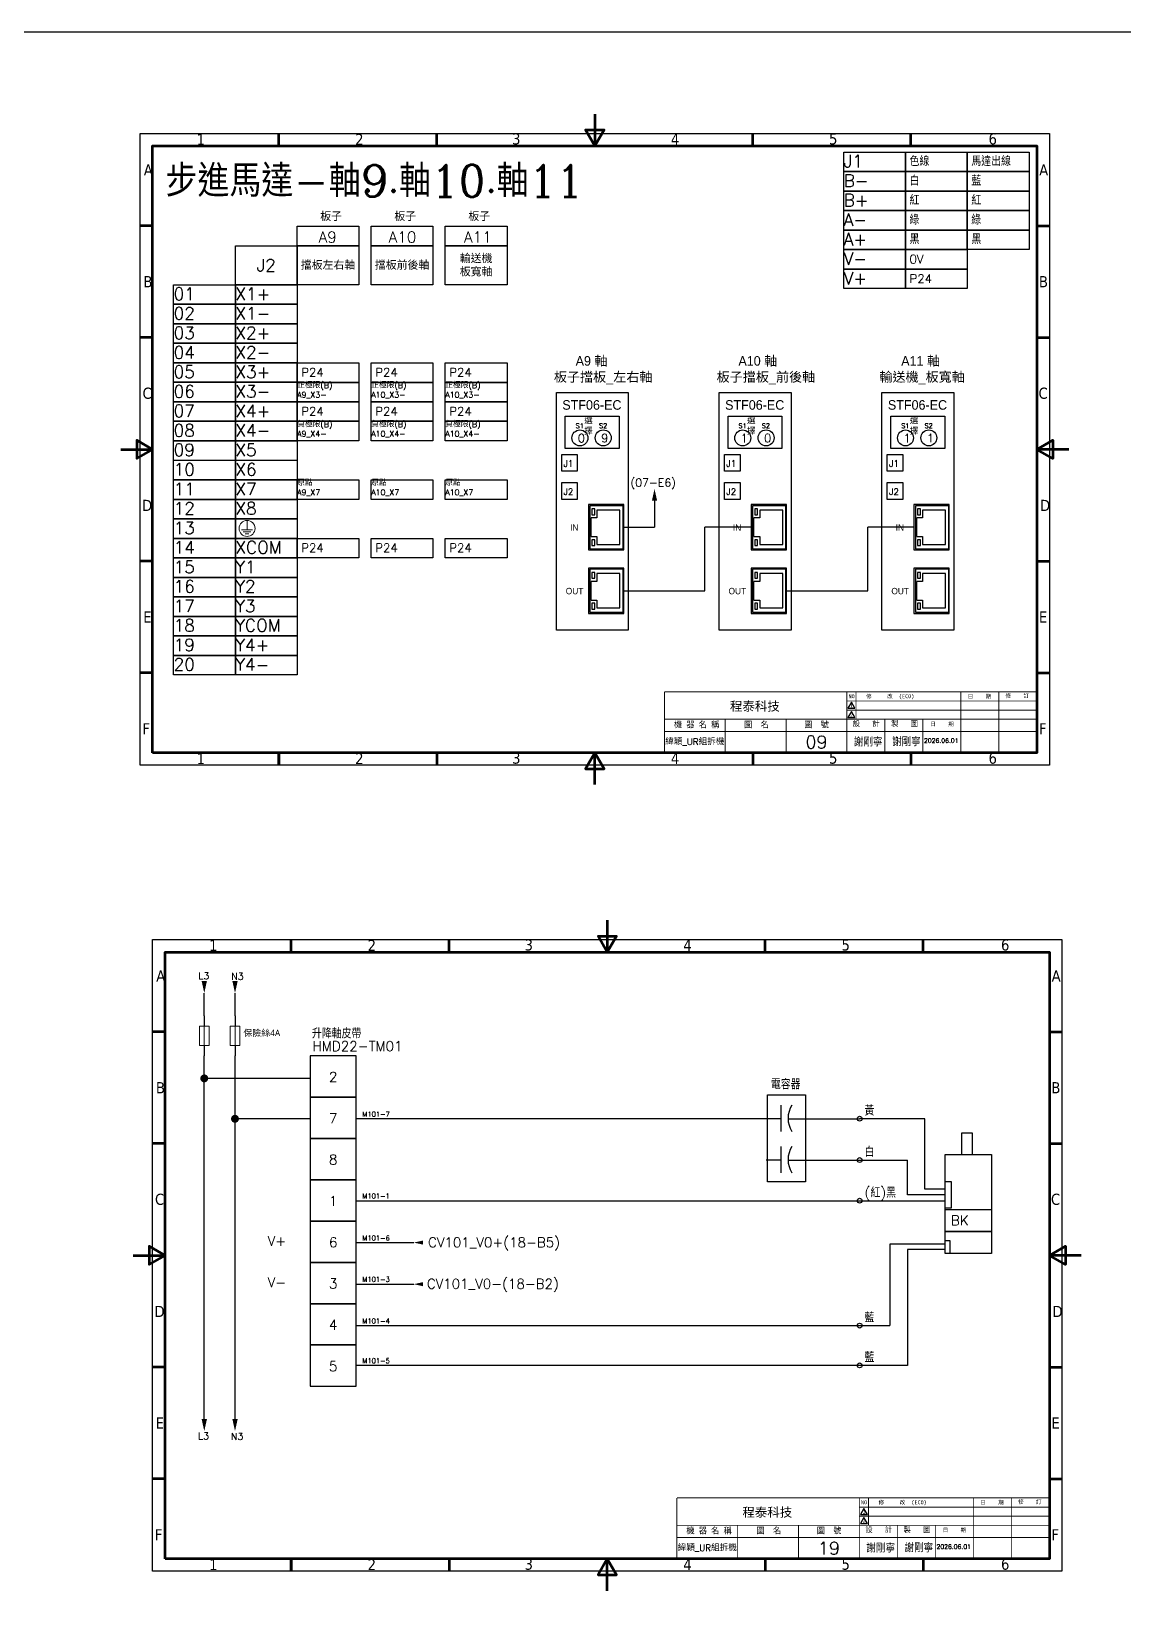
# Model space of a CAD drawing. Header units: millimetres. Extents: x -782 to 3702, y -797 to 1013.
# Drawn here: x 2726.9 to 3068.8, y 285.3 to 781.2 of the extents above; entities that cross this region are included whole.
import ezdxf

# ---------------------------------------------------------------- set-up
doc = ezdxf.new("R2010")
doc.units = ezdxf.units.MM
for name, color, linetype in [('5', 7, 'Continuous'), ('key_geometry', 2, 'Continuous'), ('MAIN', 7, 'Continuous'), ('TEXT', 7, 'Continuous')]:
    doc.layers.add(name, color=color, linetype=linetype)
doc.layers.add('圖框 (ISO)', color=7, linetype='Continuous', lineweight=70)
doc.styles.add('CHINESE', font='complex.shx', dxfattribs={"bigfont": 'chineset.shx'})
doc.styles.add('RUBONM', font='COMPLEX.shx', dxfattribs={"bigfont": 'chineset.shx'})
doc.styles.get("Standard").update_dxf_attribs({"font": 'txt.shx', "height": 2, "bigfont": 'chineset.shx'})
doc.styles.add('STYLE1', font='', dxfattribs={"height": 30})
doc.styles.add('註記文字 (ISO)', font='tahoma.ttf')
doc.styles.get('STYLE1').set_extended_font_data('MingLiU')

# ---------------------------------------------------------------- blocks, each defined once
blk = doc.blocks.new('A$C0CEA0B25')
for p, q in [((6.1, 203.9), (290.9, 203.9)), ((6.1, 6.1), (6.1, 203.9)), ((290.9, 203.9), (290.9, 6.1)), ((290.9, 6.1), (6.1, 6.1))]:
    blk.add_line(p, q)
at = {"const_width": 0.286}
for points in [[(170.31, 29.05), (287, 29.05)], [(170.31, 29.05), (170.31, 10)], [(227.47, 29.05), (227.47, 10)], [(227.47, 26.19), (287, 26.19)], [(230.32, 29.05), (230.32, 20.48)], [(263.19, 29.05), (263.19, 10)], [(275.09, 29.05), (275.09, 10)], [(170.31, 20.48), (287, 20.48)], [(189.36, 20.48), (189.36, 10)], [(208.41, 20.48), (208.41, 10)], [(227.47, 23.34), (287, 23.34)], [(239.37, 20.48), (239.37, 10)], [(251.28, 20.48), (251.28, 10)], [(170.31, 16.67), (287, 16.67)], [(170.31, 10), (287, 10)]]:
    blk.add_lwpolyline(points, dxfattribs=at)
at = {"layer": '5'}
for points in [[(229.98, 23.91), (228.9, 25.79), (227.81, 23.91)], [(229.98, 21.05), (228.9, 22.93), (227.81, 21.05)]]:
    blk.add_lwpolyline(points, close=True, dxfattribs=at)
at = {"layer": '圖框 (ISO)'}
for p, q in [((49.5, 200), (49.5, 203.9)), ((99, 200), (99, 203.9)), ((198, 200), (198, 203.9)), ((247.5, 200), (247.5, 203.9)), ((10, 175), (6.1, 175)), ((287, 175), (290.9, 175)), ((10, 140), (6.1, 140)), ((287, 140), (290.9, 140)), ((10, 70), (6.1, 70)), ((287, 70), (290.9, 70)), ((10, 35), (6.1, 35)), ((287, 35), (290.9, 35)), ((49.5, 10), (49.5, 6.1)), ((49.5, 6.1), (49.5, 10)), ((99, 10), (99, 6.1)), ((198, 10), (198, 6.1)), ((247.5, 10), (247.5, 6.1))]:
    blk.add_line(p, q, dxfattribs=at)
at = {"layer": '圖框 (ISO)', "flags": 128}
for points in [[(148.5, 210), (148.5, 200), (145.61, 205), (151.39, 205), (148.5, 200)], [(10, 10), (10, 200), (287, 200), (287, 10), (10, 10)], [(0, 105), (10, 105), (5, 107.89), (5, 102.11), (10, 105)], [(297, 105), (287, 105), (292, 107.89), (292, 102.11), (287, 105)], [(148.5, 0), (148.5, 10), (145.61, 5), (151.39, 5), (148.5, 10)]]:
    blk.add_lwpolyline(points, dxfattribs=at)
at = {"layer": '5'}
for s, height, style, p in [('NO', 1.238, 'STYLE1', (227.98, 27.05)), ('1', 1.14, 'STYLE1', (228.5, 24.17)), ('修     改  (ECO)', 1.2383, 'STYLE1', (233.51, 27.05)), ('日    期', 1.238, 'STYLE1', (265.33, 27.05)), ('修    訂', 1.238, 'STYLE1', (277.17, 27.21)), ('2', 1.14, 'STYLE1', (228.5, 21.31)), ('設   計', 1.705, 'RUBONM', (229.32, 18.12)), ('製   圖', 1.705, 'RUBONM', (241.32, 18.12)), ('機 器 名 稱', 1.905, 'RUBONM', (173.3, 17.71)), ('圖  名', 1.905, 'RUBONM', (195.24, 17.71)), ('圖  號', 1.905, 'RUBONM', (214.09, 17.71)), ('日    期', 1.238, 'STYLE1', (253.59, 18.36))]:
    blk.add_text(s, height=height, dxfattribs=dict(at, style=style)).set_placement(p)
at = {"layer": 'TEXT', "style": 'STYLE1'}
blk.add_text('程泰科技', height=2.858, dxfattribs=at).set_placement((190.84, 23.14))
at = {"layer": '圖框 (ISO)', "char_height": 3.5, "attachment_point": 7, "style": '註記文字 (ISO)'}
for s, insert in [('1', (23.78, 200.33)), ('2', (73.44, 200.33)), ('3', (122.6, 200.4)), ('4', (172.33, 200.33)), ('5', (221.88, 200.4)), ('6', (271.85, 200.4)), ('A', (7.21, 190.75)), ('A', (287.71, 190.75)), ('B', (7.11, 155.75)), ('B', (287.62, 155.75)), ('C', (6.83, 120.75)), ('C', (287.5, 120.75)), ('D', (6.67, 85.69)), ('D', (287.97, 85.69)), ('E', (7.04, 50.75)), ('E', (287.62, 50.75)), ('F', (6.77, 15.75)), ('F', (287.64, 15.75)), ('1', (23.78, 6.43)), ('2', (73.44, 6.43)), ('3', (122.6, 6.5)), ('4', (172.33, 6.43)), ('5', (221.88, 6.5)), ('6', (271.85, 6.5))]:
    blk.add_mtext(s, dxfattribs=dict(at, insert=insert))
blk = doc.blocks.new('圖框1')
blk.add_blockref('A$C0CEA0B25', (0, 0))
at = {"color": 7, "ltscale": 2, "insert": (179.84, 13.33), "char_height": 2, "attachment_point": 5}
blk.add_mtext_dynamic_manual_height_columns('緯穎_UR組拆機', width=19.0512, gutter_width=10, heights=[0], dxfattribs=at)
at = {"ltscale": 2, "attachment_point": 1}
for s, insert, char_height in [('謝剛寧', (229.64, 14.49), 2.5), ('謝剛寧', (241.61, 14.58), 2.5), ('2026.06.01', (251.63, 14.49), 1.4)]:
    blk.add_mtext(s, dxfattribs=dict(at, insert=insert, char_height=char_height))
blk = doc.blocks.new('A$C2AEF5928')
at = {"color": 0, "linetype": 'ByBlock', "lineweight": 13}
for points in [[(0, 5), (0, 2)], [(-1.75, 2), (1.75, 2)], [(-1.17, 1.42), (1.17, 1.42)], [(-0.58, 0.83), (0.58, 0.83)]]:
    blk.add_lwpolyline(points, dxfattribs=at)
blk.add_circle((0, 2.5), 2.5, dxfattribs=at)
blk = doc.blocks.new('箭號')
at = {"layer": 'MAIN'}
blk.add_lwpolyline([(0, 0, 2, 0, 0), (0, -4.55, 0, 0, 0)], format="xyseb", dxfattribs=at)
blk = doc.blocks.new('A$C52DF4044')
at = {"color": 0, "linetype": 'ByBlock'}
for p, q in [((0, 0), (3.25, 0)), ((9.25, 0), (12.5, 0))]:
    blk.add_line(p, q, dxfattribs=at)
at = {"color": 0, "linetype": 'ByBlock', "lineweight": 13}
for p, q in [((3.25, 1.5), (3.25, -1.5)), ((9.25, 1.5), (3.25, 1.5)), ((9.25, 0), (3.25, 0)), ((9.25, -1.5), (9.25, 1.5)), ((3.25, -1.5), (9.25, -1.5))]:
    blk.add_line(p, q, dxfattribs=at)

msp = doc.modelspace()

# ---------------------------------------------------------------- linework, layer by layer
at = {"color": 7, "ltscale": 2}
for p, q in [((2921.97, 634.41), (2921.97, 626.04)), ((2912.31, 626.04), (2921.97, 626.04)), ((2937.75, 606.16), (2937.75, 626.04)), ((2952.23, 626.04), (2937.75, 626.04)), ((2988.75, 606.16), (2988.75, 626.04)), ((3003.23, 626.04), (2988.75, 626.04)), ((2912.31, 606.16), (2937.75, 606.16)), ((2963.3, 606.16), (2988.75, 606.16)), ((2780.93, 473.04), (2780.93, 480.17)), ((2790.56, 473.04), (2790.56, 480.17)), ((2917.5, 440.82), (2828.49, 440.82)), ((2957.37, 440.82), (2917.5, 440.82)), ((2969.85, 440.82), (2983.26, 440.82)), ((2983.26, 440.82), (2986.23, 440.82)), ((3006.63, 440.82), (2986.23, 440.82)), ((2969.85, 427.88), (2983.26, 427.88)), ((2983.26, 427.88), (2986.23, 427.88)), ((2986.23, 427.88), (3001.17, 427.88)), ((3001.17, 363.58), (2828.49, 363.58))]:
    msp.add_line(p, q, dxfattribs=at)
for p, q in [((2780.93, 346.75), (2780.93, 460.54)), ((2790.56, 346.75), (2790.56, 460.54)), ((2814.13, 453.46), (2780.93, 453.46)), ((2961.62, 436.86), (2961.62, 445.06)), ((2814.13, 440.8), (2790.56, 440.8)), ((2961.62, 440.82), (2956.91, 440.82)), ((2963.8, 440.82), (2969.85, 440.82)), ((3006.63, 418.74), (3006.63, 440.82)), ((3006.63, 440.82), (3006.63, 440.82)), ((2961.62, 423.92), (2961.62, 432.12)), ((2961.62, 427.88), (2956.91, 427.88)), ((2963.8, 427.88), (2969.85, 427.88)), ((3001.17, 417.02), (3001.17, 427.88)), ((3013.01, 417.02), (3001.17, 417.02)), ((3013.01, 418.74), (3006.63, 418.74)), ((3013.01, 421.12), (3014.94, 421.12)), ((3014.94, 421.12), (3014.94, 412.83)), ((2828.49, 415.15), (3013.01, 415.15)), ((3014.94, 412.83), (3013.01, 412.83)), ((2828.49, 402.04), (2846.57, 402.04)), ((3013.01, 402.67), (3014.48, 402.67)), ((3014.48, 402.67), (3014.48, 398.66)), ((3006.63, 401.54), (2995.71, 401.54)), ((2995.71, 401.54), (2995.71, 376.04)), ((3013.01, 399.85), (3001.17, 399.85)), ((3001.17, 399.85), (3001.17, 363.58)), ((3013.01, 401.54), (3006.63, 401.54)), ((3014.48, 398.66), (3013.01, 398.66)), ((2828.49, 389.01), (2846.57, 389.01)), ((2828.49, 376.04), (2995.71, 376.04))]:
    msp.add_line(p, q)
at = {"ltscale": 2}
msp.add_lwpolyline([(32.39, 781.23), (3435.22, 781.23), (3435.22, 9.94), (32.39, 9.94)], close=True, dxfattribs=at)
for points in [[(2981.23, 743.51), (3000.58, 743.51), (3000.58, 737.41), (2981.23, 737.41)], [(3000.58, 743.51), (3019.94, 743.51), (3019.94, 737.41), (3000.58, 737.41)], [(3019.94, 743.51), (3039.29, 743.51), (3039.29, 737.41), (3019.94, 737.41)], [(2981.23, 737.41), (3000.58, 737.41), (3000.58, 731.3), (2981.23, 731.3)], [(3000.58, 737.41), (3019.94, 737.41), (3019.94, 731.3), (3000.58, 731.3)], [(3019.94, 737.41), (3039.29, 737.41), (3039.29, 731.3), (3019.94, 731.3)], [(2981.23, 731.3), (3000.58, 731.3), (3000.58, 725.19), (2981.23, 725.19)], [(3000.58, 731.3), (3019.94, 731.3), (3019.94, 725.19), (3000.58, 725.19)], [(3019.94, 731.3), (3039.29, 731.3), (3039.29, 725.19), (3019.94, 725.19)], [(2981.23, 725.19), (3000.58, 725.19), (3000.58, 719.08), (2981.23, 719.08)], [(3000.58, 725.19), (3019.94, 725.19), (3019.94, 719.08), (3000.58, 719.08)], [(3019.94, 725.19), (3039.29, 725.19), (3039.29, 719.08), (3019.94, 719.08)], [(2810.02, 720.29), (2829.37, 720.29), (2829.37, 714.18), (2810.02, 714.18)], [(2833.21, 720.29), (2852.57, 720.29), (2852.57, 714.18), (2833.21, 714.18)], [(2856.41, 720.29), (2875.76, 720.29), (2875.76, 714.18), (2856.41, 714.18)], [(2981.23, 719.08), (3000.58, 719.08), (3000.58, 712.98), (2981.23, 712.98)], [(3000.58, 719.09), (3019.94, 719.09), (3019.94, 712.98), (3000.58, 712.98)], [(3019.94, 719.09), (3039.29, 719.09), (3039.29, 712.98), (3019.94, 712.98)], [(2790.66, 714.18), (2810.02, 714.18), (2810.02, 701.96), (2790.66, 701.96)], [(2810.02, 714.18), (2829.37, 714.18), (2829.37, 701.96), (2810.02, 701.96)], [(2833.21, 714.18), (2852.57, 714.18), (2852.57, 701.96), (2833.21, 701.96)], [(2856.41, 714.18), (2875.76, 714.18), (2875.76, 701.96), (2856.41, 701.96)], [(2981.23, 712.98), (3000.58, 712.98), (3000.58, 706.87), (2981.23, 706.87)], [(3000.58, 712.98), (3019.94, 712.98), (3019.94, 706.87), (3000.58, 706.87)], [(2981.23, 706.87), (3000.58, 706.87), (3000.58, 700.76), (2981.23, 700.76)], [(3000.58, 706.87), (3019.94, 706.87), (3019.94, 700.76), (3000.58, 700.76)], [(2771.31, 701.96), (2790.66, 701.96), (2790.66, 695.85), (2771.31, 695.85)], [(2790.66, 701.96), (2810.02, 701.96), (2810.02, 695.85), (2790.66, 695.85)], [(2771.31, 695.86), (2790.66, 695.86), (2790.66, 689.75), (2771.31, 689.75)], [(2790.66, 695.86), (2810.02, 695.86), (2810.02, 689.75), (2790.66, 689.75)], [(2771.31, 689.75), (2790.66, 689.75), (2790.66, 683.64), (2771.31, 683.64)], [(2790.66, 689.75), (2810.02, 689.75), (2810.02, 683.64), (2790.66, 683.64)], [(2771.31, 683.64), (2790.66, 683.64), (2790.66, 677.53), (2771.31, 677.53)], [(2790.66, 683.64), (2810.02, 683.64), (2810.02, 677.53), (2790.66, 677.53)], [(2771.31, 677.53), (2790.66, 677.53), (2790.66, 671.43), (2771.31, 671.43)], [(2790.66, 677.53), (2810.02, 677.53), (2810.02, 671.43), (2790.66, 671.43)], [(2810.02, 677.53), (2829.37, 677.53), (2829.37, 671.42), (2810.02, 671.42)], [(2833.21, 677.53), (2852.57, 677.53), (2852.57, 671.42), (2833.21, 671.42)], [(2856.41, 677.53), (2875.76, 677.53), (2875.76, 671.42), (2856.41, 671.42)], [(2771.31, 671.43), (2790.66, 671.43), (2790.66, 665.32), (2771.31, 665.32)], [(2790.66, 671.43), (2810.02, 671.43), (2810.02, 665.32), (2790.66, 665.32)], [(2810.02, 671.42), (2829.37, 671.42), (2829.37, 665.32), (2810.02, 665.32)], [(2833.21, 671.42), (2852.57, 671.42), (2852.57, 665.32), (2833.21, 665.32)], [(2856.41, 671.42), (2875.76, 671.42), (2875.76, 665.32), (2856.41, 665.32)], [(2771.31, 665.32), (2790.66, 665.32), (2790.66, 659.21), (2771.31, 659.21)], [(2790.66, 665.32), (2810.02, 665.32), (2810.02, 659.21), (2790.66, 659.21)], [(2810.02, 665.32), (2829.37, 665.32), (2829.37, 659.21), (2810.02, 659.21)], [(2833.21, 665.32), (2852.57, 665.32), (2852.57, 659.21), (2833.21, 659.21)], [(2856.41, 665.32), (2875.76, 665.32), (2875.76, 659.21), (2856.41, 659.21)], [(2894.03, 660.81), (2910.91, 660.81), (2910.91, 650.75), (2894.03, 650.75)], [(2945.03, 660.81), (2961.9, 660.81), (2961.9, 650.75), (2945.03, 650.75)], [(2996.02, 660.81), (3012.9, 660.81), (3012.9, 650.75), (2996.02, 650.75)], [(2771.31, 659.21), (2790.66, 659.21), (2790.66, 653.1), (2771.31, 653.1)], [(2790.66, 659.21), (2810.02, 659.21), (2810.02, 653.1), (2790.66, 653.1)], [(2810.02, 659.21), (2829.37, 659.21), (2829.37, 653.1), (2810.02, 653.1)], [(2833.21, 659.21), (2852.57, 659.21), (2852.57, 653.1), (2833.21, 653.1)], [(2856.41, 659.21), (2875.76, 659.21), (2875.76, 653.1), (2856.41, 653.1)], [(2771.31, 653.1), (2790.66, 653.1), (2790.66, 646.99), (2771.31, 646.99)], [(2790.66, 653.1), (2810.02, 653.1), (2810.02, 646.99), (2790.66, 646.99)], [(2771.31, 647), (2790.66, 647), (2790.66, 640.89), (2771.31, 640.89)], [(2790.66, 647), (2810.02, 647), (2810.02, 640.89), (2790.66, 640.89)], [(2771.31, 640.89), (2790.66, 640.89), (2790.66, 634.78), (2771.31, 634.78)], [(2790.66, 640.89), (2810.02, 640.89), (2810.02, 634.78), (2790.66, 634.78)], [(2810.02, 640.89), (2829.37, 640.89), (2829.37, 634.78), (2810.02, 634.78)], [(2833.21, 640.89), (2852.57, 640.89), (2852.57, 634.78), (2833.21, 634.78)], [(2856.41, 640.89), (2875.76, 640.89), (2875.76, 634.78), (2856.41, 634.78)], [(2771.31, 634.78), (2790.66, 634.78), (2790.66, 628.67), (2771.31, 628.67)], [(2790.66, 634.78), (2810.02, 634.78), (2810.02, 628.67), (2790.66, 628.67)], [(2771.31, 628.67), (2790.66, 628.67), (2790.66, 622.56), (2771.31, 622.56)], [(2790.66, 628.67), (2810.02, 628.67), (2810.02, 622.56), (2790.66, 622.56)], [(2771.31, 622.57), (2790.66, 622.57), (2790.66, 616.46), (2771.31, 616.46)], [(2790.66, 622.57), (2810.02, 622.57), (2810.02, 616.46), (2790.66, 616.46)], [(2810.02, 622.56), (2829.37, 622.56), (2829.37, 616.45), (2810.02, 616.45)], [(2833.21, 622.56), (2852.57, 622.56), (2852.57, 616.45), (2833.21, 616.45)], [(2856.41, 622.56), (2875.76, 622.56), (2875.76, 616.45), (2856.41, 616.45)], [(2771.31, 616.46), (2790.66, 616.46), (2790.66, 610.35), (2771.31, 610.35)], [(2790.66, 616.46), (2810.02, 616.46), (2810.02, 610.35), (2790.66, 610.35)], [(2771.31, 610.35), (2790.66, 610.35), (2790.66, 604.24), (2771.31, 604.24)], [(2790.66, 610.35), (2810.02, 610.35), (2810.02, 604.24), (2790.66, 604.24)], [(2771.31, 604.24), (2790.66, 604.24), (2790.66, 598.13), (2771.31, 598.13)], [(2790.66, 604.24), (2810.02, 604.24), (2810.02, 598.13), (2790.66, 598.13)], [(2771.31, 598.14), (2790.66, 598.14), (2790.66, 592.03), (2771.31, 592.03)], [(2790.66, 598.14), (2810.02, 598.14), (2810.02, 592.03), (2790.66, 592.03)], [(2771.31, 592.03), (2790.66, 592.03), (2790.66, 585.92), (2771.31, 585.92)], [(2790.66, 592.03), (2810.02, 592.03), (2810.02, 585.92), (2790.66, 585.92)], [(2771.31, 585.92), (2790.66, 585.92), (2790.66, 579.81), (2771.31, 579.81)], [(2790.66, 585.92), (2810.02, 585.92), (2810.02, 579.81), (2790.66, 579.81)], [(2814.13, 447.6), (2828.49, 447.6), (2828.49, 460.54), (2814.13, 460.54)], [(2814.13, 434.66), (2828.49, 434.66), (2828.49, 447.6), (2814.13, 447.6)], [(2814.13, 421.73), (2828.49, 421.73), (2828.49, 434.66), (2814.13, 434.66)], [(3018.1, 429.59), (3021.6, 429.59), (3021.6, 436.3), (3018.1, 436.3)], [(3013.01, 429.59), (3027.53, 429.59), (3027.53, 405.54), (3013.01, 405.54)], [(2814.13, 408.79), (2828.49, 408.79), (2828.49, 421.73), (2814.13, 421.73)], [(3013.01, 412.41), (3027.53, 412.41), (3027.53, 405.54), (3013.01, 405.54)], [(2814.13, 395.85), (2828.49, 395.85), (2828.49, 408.79), (2814.13, 408.79)], [(3013.01, 405.54), (3027.53, 405.54), (3027.53, 398.66), (3013.01, 398.66)], [(2814.13, 382.91), (2828.49, 382.91), (2828.49, 395.85), (2814.13, 395.85)], [(2814.13, 369.97), (2828.49, 369.97), (2828.49, 382.91), (2814.13, 382.91)], [(2814.13, 357.03), (2828.49, 357.03), (2828.49, 369.97), (2814.13, 369.97)]]:
    msp.add_lwpolyline(points, close=True)
at = {"color": 7, "ltscale": 2}
for points in [[(2891.23, 668.28), (2913.75, 668.28), (2913.75, 593.81), (2891.23, 593.81)], [(2942.23, 668.28), (2964.75, 668.28), (2964.75, 593.81), (2942.23, 593.81)], [(2993.22, 668.28), (3015.74, 668.28), (3015.74, 593.81), (2993.22, 593.81)], [(2892.89, 648.86), (2897.77, 648.86), (2897.77, 643.57), (2892.89, 643.57)], [(2943.89, 648.86), (2948.76, 648.86), (2948.76, 643.57), (2943.89, 643.57)], [(2994.88, 648.86), (2999.76, 648.86), (2999.76, 643.57), (2994.88, 643.57)], [(2892.89, 640.03), (2897.77, 640.03), (2897.77, 634.74), (2892.89, 634.74)], [(2943.89, 640.03), (2948.76, 640.03), (2948.76, 634.74), (2943.89, 634.74)], [(2994.88, 640.03), (2999.76, 640.03), (2999.76, 634.74), (2994.88, 634.74)], [(2957.37, 448.28), (2969.22, 448.28), (2969.22, 421.01), (2957.37, 421.01)]]:
    msp.add_lwpolyline(points, close=True, dxfattribs=at)
at = {"const_width": 1.24}
for points in [[(2781.55, 453.46, 1), (2780.31, 453.46, 1)], [(2791.17, 440.8, 1), (2789.94, 440.8, 1)]]:
    msp.add_lwpolyline(points, format="xyb", close=True, dxfattribs=at)
for centre, radius in [((2898.6, 654), 2.5), ((2905.91, 654.03), 2.5), ((2949.6, 654), 2.5), ((2956.91, 654.03), 2.5), ((3000.59, 654), 2.5), ((3007.9, 654.03), 2.5), ((2986.23, 440.82), 0.758), ((2986.23, 427.88), 0.758), ((2986.23, 415.15), 0.758), ((2986.23, 376.04), 0.758), ((2986.23, 363.58), 0.758)]:
    msp.add_circle(centre, radius)
for centre in [(2971.4, 440.96), (2971.4, 428.02)]:
    msp.add_arc(centre, 7.6, 147.3564, 212.6436)
at = {"layer": 'key_geometry', "color": 0, "linetype": 'Continuous'}
for p, q in [((2912.31, 633.15), (2901.24, 633.15)), ((2901.24, 633.15), (2901.24, 618.93)), ((2912.04, 632.79), (2901.69, 632.79)), ((2901.69, 632.79), (2901.69, 619.29)), ((2903.26, 631.78), (2902.36, 631.78)), ((2902.36, 631.78), (2902.36, 629.98)), ((2902.36, 629.98), (2903.26, 629.98)), ((2903.26, 629.98), (2903.26, 631.78)), ((2911.14, 631.44), (2903.94, 631.44)), ((2903.94, 631.44), (2903.94, 628.96)), ((2911.14, 620.64), (2911.14, 631.44)), ((2912.04, 632.79), (2912.04, 619.29)), ((2912.31, 618.93), (2912.31, 633.15)), ((2963.3, 633.15), (2952.23, 633.15)), ((2952.23, 633.15), (2952.23, 618.93)), ((2963.03, 632.79), (2952.68, 632.79)), ((2952.68, 632.79), (2952.68, 619.29)), ((2954.26, 631.78), (2953.36, 631.78)), ((2953.36, 631.78), (2953.36, 629.98)), ((2953.36, 629.98), (2954.26, 629.98)), ((2954.26, 629.98), (2954.26, 631.78)), ((2962.13, 631.44), (2954.93, 631.44)), ((2954.93, 631.44), (2954.93, 628.96)), ((2962.13, 620.64), (2962.13, 631.44)), ((2963.03, 632.79), (2963.03, 619.29)), ((2963.3, 618.93), (2963.3, 633.15)), ((3014.3, 633.15), (3003.23, 633.15)), ((3003.23, 633.15), (3003.23, 618.93)), ((3014.03, 632.79), (3003.68, 632.79)), ((3003.68, 632.79), (3003.68, 619.29)), ((3005.25, 631.78), (3004.35, 631.78)), ((3004.35, 631.78), (3004.35, 629.98)), ((3004.35, 629.98), (3005.25, 629.98)), ((3005.25, 629.98), (3005.25, 631.78)), ((3013.13, 631.44), (3005.93, 631.44)), ((3005.93, 631.44), (3005.93, 628.96)), ((3013.13, 620.64), (3013.13, 631.44)), ((3014.03, 632.79), (3014.03, 619.29)), ((3014.3, 618.93), (3014.3, 633.15)), ((2903.94, 628.96), (2902.14, 628.96)), ((2902.14, 623.11), (2902.14, 628.96)), ((2954.93, 628.96), (2953.13, 628.96)), ((2953.13, 623.11), (2953.13, 628.96)), ((3005.93, 628.96), (3004.13, 628.96)), ((3004.13, 623.11), (3004.13, 628.96)), ((2902.14, 623.11), (2903.94, 623.11)), ((2903.26, 622.1), (2902.36, 622.1)), ((2902.36, 622.1), (2902.36, 620.3)), ((2902.36, 620.3), (2903.26, 620.3)), ((2903.26, 620.3), (2903.26, 622.1)), ((2903.94, 623.11), (2903.94, 620.64)), ((2903.94, 620.64), (2911.14, 620.64)), ((2953.13, 623.11), (2954.93, 623.11)), ((2954.26, 622.1), (2953.36, 622.1)), ((2953.36, 622.1), (2953.36, 620.3)), ((2953.36, 620.3), (2954.26, 620.3)), ((2954.26, 620.3), (2954.26, 622.1)), ((2954.93, 623.11), (2954.93, 620.64)), ((2954.93, 620.64), (2962.13, 620.64)), ((3004.13, 623.11), (3005.93, 623.11)), ((3005.25, 622.1), (3004.35, 622.1)), ((3004.35, 622.1), (3004.35, 620.3)), ((3004.35, 620.3), (3005.25, 620.3)), ((3005.25, 620.3), (3005.25, 622.1)), ((3005.93, 623.11), (3005.93, 620.64)), ((3005.93, 620.64), (3013.13, 620.64)), ((2901.24, 618.93), (2912.31, 618.93)), ((2901.69, 619.29), (2912.04, 619.29)), ((2952.23, 618.93), (2963.3, 618.93)), ((2952.68, 619.29), (2963.03, 619.29)), ((3003.23, 618.93), (3014.3, 618.93)), ((3003.68, 619.29), (3014.03, 619.29)), ((2912.31, 613.27), (2901.24, 613.27)), ((2901.24, 613.27), (2901.24, 599.05)), ((2912.04, 612.91), (2901.69, 612.91)), ((2901.69, 612.91), (2901.69, 599.41)), ((2903.26, 611.9), (2902.36, 611.9)), ((2902.36, 611.9), (2902.36, 610.1)), ((2902.36, 610.1), (2903.26, 610.1)), ((2903.26, 610.1), (2903.26, 611.9)), ((2911.14, 611.56), (2903.94, 611.56)), ((2903.94, 611.56), (2903.94, 609.09)), ((2911.14, 600.76), (2911.14, 611.56)), ((2912.04, 612.91), (2912.04, 599.41)), ((2912.31, 599.05), (2912.31, 613.27)), ((2963.3, 613.27), (2952.23, 613.27)), ((2952.23, 613.27), (2952.23, 599.05)), ((2963.03, 612.91), (2952.68, 612.91)), ((2952.68, 612.91), (2952.68, 599.41)), ((2954.26, 611.9), (2953.36, 611.9)), ((2953.36, 611.9), (2953.36, 610.1)), ((2953.36, 610.1), (2954.26, 610.1)), ((2954.26, 610.1), (2954.26, 611.9)), ((2962.13, 611.56), (2954.93, 611.56)), ((2954.93, 611.56), (2954.93, 609.09)), ((2962.13, 600.76), (2962.13, 611.56)), ((2963.03, 612.91), (2963.03, 599.41)), ((2963.3, 599.05), (2963.3, 613.27)), ((3014.3, 613.27), (3003.23, 613.27)), ((3003.23, 613.27), (3003.23, 599.05)), ((3014.03, 612.91), (3003.68, 612.91)), ((3003.68, 612.91), (3003.68, 599.41)), ((3005.25, 611.9), (3004.35, 611.9)), ((3004.35, 611.9), (3004.35, 610.1)), ((3004.35, 610.1), (3005.25, 610.1)), ((3005.25, 610.1), (3005.25, 611.9)), ((3013.13, 611.56), (3005.93, 611.56)), ((3005.93, 611.56), (3005.93, 609.09)), ((3013.13, 600.76), (3013.13, 611.56)), ((3014.03, 612.91), (3014.03, 599.41)), ((3014.3, 599.05), (3014.3, 613.27)), ((2903.94, 609.09), (2902.14, 609.09)), ((2902.14, 603.24), (2902.14, 609.09)), ((2954.93, 609.09), (2953.13, 609.09)), ((2953.13, 603.24), (2953.13, 609.09)), ((3005.93, 609.09), (3004.13, 609.09)), ((3004.13, 603.24), (3004.13, 609.09)), ((2902.14, 603.24), (2903.94, 603.24)), ((2903.26, 602.23), (2902.36, 602.23)), ((2902.36, 602.23), (2902.36, 600.43)), ((2902.36, 600.43), (2903.26, 600.43)), ((2903.26, 600.43), (2903.26, 602.23)), ((2903.94, 603.24), (2903.94, 600.76)), ((2903.94, 600.76), (2911.14, 600.76)), ((2953.13, 603.24), (2954.93, 603.24)), ((2954.26, 602.23), (2953.36, 602.23)), ((2953.36, 602.23), (2953.36, 600.43)), ((2953.36, 600.43), (2954.26, 600.43)), ((2954.26, 600.43), (2954.26, 602.23)), ((2954.93, 603.24), (2954.93, 600.76)), ((2954.93, 600.76), (2962.13, 600.76)), ((3004.13, 603.24), (3005.93, 603.24)), ((3005.25, 602.23), (3004.35, 602.23)), ((3004.35, 602.23), (3004.35, 600.43)), ((3004.35, 600.43), (3005.25, 600.43)), ((3005.25, 600.43), (3005.25, 602.23)), ((3005.93, 603.24), (3005.93, 600.76)), ((3005.93, 600.76), (3013.13, 600.76)), ((2901.24, 599.05), (2912.31, 599.05)), ((2901.69, 599.41), (2912.04, 599.41)), ((2952.23, 599.05), (2963.3, 599.05)), ((2952.68, 599.41), (2963.03, 599.41)), ((3003.23, 599.05), (3014.3, 599.05)), ((3003.68, 599.41), (3014.03, 599.41))]:
    msp.add_line(p, q, dxfattribs=at)

# ---------------------------------------------------------------- block references
at = {"color": 7, "ltscale": 2}
for p in [(2754.76, 545.44), (2758.66, 293.03)]:
    msp.add_blockref('圖框1', p, dxfattribs=at)
msp.add_blockref('A$C2AEF5928', (2794.32, 623.18))
at = {"xscale": 0.6143999999999323, "yscale": 0.6143999999999323, "zscale": 0.6143999999999323}
for p in [(2780.93, 483.33), (2780.93, 346.16)]:
    msp.add_blockref('箭號', p, dxfattribs=at)
at = {"rotation": 270}
for p in [(2780.93, 473.04), (2790.56, 473.04)]:
    msp.add_blockref('A$C52DF4044', p, dxfattribs=at)
at = {"layer": 'MAIN'}
for p, xscale, yscale, zscale, rotation in [((2921.97, 634.41), -0.7999999999997272, 0.7999999999999545, 0.8, 180), ((2849.48, 402.04), 0.6399999999998727, 0.6399999999998727, 0.6399999999998727, 270), ((2849.48, 389.01), 0.6399999999998727, 0.6399999999998727, 0.6399999999998727, 270)]:
    msp.add_blockref('箭號', p, dxfattribs=dict(at, xscale=xscale, yscale=yscale, zscale=zscale, rotation=rotation))
at = {"layer": 'MAIN', "xscale": 0.8241600000001199, "yscale": 0.8241599999964819, "zscale": 0.8241600000001199}
for p in [(2780.93, 483.92), (2790.56, 483.92), (2780.93, 346.75), (2790.56, 346.75)]:
    msp.add_blockref('箭號', p, dxfattribs=at)

# ---------------------------------------------------------------- texts
at = {"style": 'CHINESE'}
for s, p in [('L3', (2779.11, 484.48)), ('N3', (2789.37, 484.36)), ('L3', (2779, 340.38)), ('N3', (2789.26, 340.26))]:
    msp.add_text(s, height=2.15, dxfattribs=at).set_placement(p)
for s, height, p in [('升降軸皮帶', 3.091, (2814.66, 465.97)), ('HMD22-TM01', 3.091, (2814.81, 462)), ('2', 3.09, (2819.99, 452.35)), ('電容器', 3.091, (2958.42, 450.06)), ('7', 3.09, (2819.99, 439.41)), ('M101-7', 1.545, (2830.45, 441.48)), ('黃', 3.09, (2987.74, 441.81)), ('白', 3.09, (2987.74, 428.87)), ('8', 3.09, (2819.99, 426.47)), ('1', 3.09, (2819.99, 413.53)), ('M101-1', 1.545, (2830.45, 415.83)), ('(紅)黑', 3.091, (2987.74, 416.13)), ('BK', 3.091, (3014.8, 407.45)), ('V+', 3.091, (2800.79, 400.97)), ('6', 3.09, (2819.99, 400.59)), ('M101-6', 1.545, (2830.45, 402.68)), ('CV101_V0+(18-B5)', 3.072, (2851.03, 400.56)), ('V-', 3.091, (2800.79, 388.03)), ('3', 3.09, (2819.99, 387.65)), ('M101-3', 1.545, (2830.45, 389.74)), ('CV101_V0-(18-B2)', 3.072, (2850.67, 387.6)), ('4', 3.09, (2819.99, 374.71)), ('M101-4', 1.545, (2830.45, 376.71)), ('藍', 3.09, (2987.74, 377.02)), ('藍', 3.09, (2987.74, 364.56)), ('5', 3.09, (2819.99, 361.77)), ('M101-5', 1.545, (2830.45, 364.25))]:
    msp.add_text(s, height=height).set_placement(p)
for s, insert, char_height, width, attachment_point in [('步進馬達-軸9.軸10.軸11', (2768.8, 739.51), 10, 138.5418, 1), ('J1', (2981.23, 742.62), 3.888, 19.3533, 1), ('色線', (3001.85, 741.89), 2.7, 5.9339, 1), ('馬達出線', (3021.21, 741.89), 2.7, 18.0825, 1), ('B-', (2981.23, 736.51), 3.888, 19.3533, 1), ('白', (3001.85, 735.78), 2.7, 5.9339, 1), ('藍', (3021.21, 735.78), 2.7, 5.9339, 1), ('B+', (2981.23, 730.4), 3.888, 19.3533, 1), ('紅', (3001.85, 729.67), 2.7, 5.9339, 1), ('紅', (3021.21, 729.67), 2.7, 5.9339, 1), ('\\pi1.9862;{\\fPMingLiU|b0|i0|c136|p18;板子}', (2819.67, 723.34), 2.5, 19.4009, 5), ('\\pi1.9862;{\\fPMingLiU|b0|i0|c136|p18;板子}', (2842.87, 723.34), 2.5, 19.4009, 5), ('\\pi1.9862;{\\fPMingLiU|b0|i0|c136|p18;板子}', (2866.06, 723.34), 2.5, 19.4009, 5), ('A-', (2981.23, 724.3), 3.888, 19.3533, 1), ('綠', (3001.85, 723.56), 2.7, 5.9339, 1), ('綠', (3021.21, 723.56), 2.7, 5.9339, 1), ('\\pi6.7547;A9', (2809.97, 718.66), 3.5, 19.3427, 1), ('\\pi5.5047;A10', (2833.17, 718.66), 3.5, 19.3427, 1), ('\\pi5.9214;A11', (2856.36, 718.66), 3.5, 19.3427, 1), ('A+', (2981.23, 718.19), 3.888, 19.3533, 1), ('黑', (3001.85, 717.46), 2.7, 5.9339, 1), ('黑', (3021.21, 717.46), 2.7, 5.9339, 1), ('J2', (2800.34, 708.07), 3.888, 19.3533, 5), ('{\\fPMingLiU|b0|i0|c136|p18;擋板左右軸}', (2819.69, 708.07), 2.5, 19.3533, 5), ('{\\fPMingLiU|b0|i0|c136|p18;擋板前後軸}', (2842.89, 708.07), 2.5, 19.3533, 5), ('{\\fPMingLiU|b0|i0|c136|p18;輸送機^J板寬軸}', (2866.09, 708.07), 2.5, 19.3533, 5), ('V-', (2981.23, 712.08), 3.888, 19.3533, 1), ('0V', (3001.85, 711.35), 2.7, 5.9339, 1), ('V+', (2981.23, 705.97), 3.888, 19.3533, 1), ('P24', (3001.85, 705.24), 2.7, 5.9339, 1), ('01', (2771.31, 701.07), 3.888, 19.3533, 1), ('X1+', (2790.66, 701.07), 3.888, 19.3533, 1), ('02', (2771.31, 694.96), 3.888, 19.3533, 1), ('X1-', (2790.66, 694.96), 3.888, 19.3533, 1), ('03', (2771.31, 688.85), 3.888, 19.3533, 1), ('X2+', (2790.66, 688.85), 3.888, 19.3533, 1), ('04', (2771.31, 682.74), 3.888, 19.3533, 1), ('X2-', (2790.66, 682.74), 3.888, 19.3533, 1), ('\\pi6.8187;{\\fPMingLiU|b0|i0|c136|p18;A9 軸\\P\\pi0;板子擋板\\f????|b0|i0|c136|p16;_\\fPMingLiU|b0|i0|c136|p18;左右軸}', (2890.44, 679.63), 3, 52.0823, 1), ('\\pi6.8187;{\\fPMingLiU|b0|i0|c136|p18;A10 軸\\P\\pi0;板子擋板\\f????|b0|i0|c136|p16;_\\fPMingLiU|b0|i0|c136|p18;前後軸}', (2941.43, 679.63), 3, 52.7356, 1), ('\\pi6.8187;{\\fPMingLiU|b0|i0|c136|p18;A11 軸\\P\\pi0;輸送機_板寬軸}', (2992.43, 679.63), 3, 52.7356, 1), ('05', (2771.31, 676.64), 3.888, 19.3533, 1), ('X3+', (2790.66, 676.64), 3.888, 19.3533, 1), ('P24', (2811.29, 675.9), 2.7, 5.9339, 1), ('P24', (2834.49, 675.9), 2.7, 5.9339, 1), ('P24', (2857.68, 675.9), 2.7, 5.9339, 1), ('06', (2771.31, 670.53), 3.888, 19.3533, 1), ('X3-', (2790.66, 670.53), 3.888, 19.3533, 1), ('正極限(B)\\PA9_X3-', (2810.02, 671.42), 1.8, 19.3533, 1), ('正極限(B)\\PA10_X3-', (2833.21, 671.42), 1.8, 19.3533, 1), ('正極限(B)\\PA10_X3-', (2856.41, 671.42), 1.8, 19.3533, 1), ('\\pi3.1168;{\\fPMingLiU|b0|i0|c136|p18;STF06-EC}', (2889.97, 665.84), 3, 24.1072, 1), ('\\pi3.1168;{\\fPMingLiU|b0|i0|c136|p18;STF06-EC}', (2940.97, 665.84), 3, 24.1072, 1), ('\\pi3.1168;{\\fPMingLiU|b0|i0|c136|p18;STF06-EC}', (2991.96, 665.84), 3, 24.1072, 1), ('07', (2771.31, 664.42), 3.888, 19.3533, 1), ('X4+', (2790.66, 664.42), 3.888, 19.3533, 1), ('P24', (2811.29, 663.69), 2.7, 5.9339, 1), ('P24', (2834.49, 663.69), 2.7, 5.9339, 1), ('P24', (2857.68, 663.69), 2.7, 5.9339, 1), ('08', (2771.31, 658.31), 3.888, 19.3533, 1), ('X4-', (2790.66, 658.31), 3.888, 19.3533, 1), ('負極限(B)\\PA9_X4-', (2810.02, 659.21), 1.8, 19.3533, 1), ('負極限(B)\\PA10_X4-', (2833.21, 659.21), 1.8, 19.3533, 1), ('負極限(B)\\PA10_X4-', (2856.41, 659.21), 1.8, 19.3533, 1), ('09', (2771.31, 652.21), 3.888, 19.3533, 1), ('X5', (2790.66, 652.21), 3.888, 19.3533, 1), ('10', (2771.31, 646.1), 3.888, 19.3533, 1), ('X6', (2790.66, 646.1), 3.888, 19.3533, 1), ('11', (2771.31, 639.99), 3.888, 19.3533, 1), ('X7', (2790.66, 639.99), 3.888, 19.3533, 1), ('原點\\PA9_X7', (2810.02, 640.89), 1.8, 19.3533, 1), ('原點\\PA10_X7', (2833.21, 640.89), 1.8, 19.3533, 1), ('原點\\PA10_X7', (2856.41, 640.89), 1.8, 19.3533, 1), ('12', (2771.31, 633.88), 3.888, 19.3533, 1), ('X8', (2790.66, 633.88), 3.888, 19.3533, 1), ('13', (2771.31, 627.78), 3.888, 19.3533, 1), ('\\pi3.965;{\\fPMingLiU|b0|i0|c136|p18;IN}', (2891.57, 626.94), 2, 10.7904, 1), ('\\pi3.965;{\\fPMingLiU|b0|i0|c136|p18;IN}', (2942.56, 626.94), 2, 10.7904, 1), ('\\pi3.965;{\\fPMingLiU|b0|i0|c136|p18;IN}', (2993.56, 626.94), 2, 10.7904, 1), ('14', (2771.31, 621.67), 3.888, 19.3533, 1), ('XCOM', (2790.66, 621.67), 3.888, 19.3533, 1), ('P24', (2811.29, 620.94), 2.7, 5.9339, 1), ('P24', (2834.49, 620.94), 2.7, 5.9339, 1), ('P24', (2857.68, 620.94), 2.7, 5.9339, 1), ('15', (2771.31, 615.56), 3.888, 19.3533, 1), ('Y1', (2790.66, 615.56), 3.888, 19.3533, 1), ('16', (2771.31, 609.45), 3.888, 19.3533, 1), ('Y2', (2790.66, 609.45), 3.888, 19.3533, 1), ('\\pi2.5972;{\\fPMingLiU|b0|i0|c136|p18;OUT}', (2891.57, 607.06), 2, 10.7904, 1), ('\\pi2.5972;{\\fPMingLiU|b0|i0|c136|p18;OUT}', (2942.56, 607.06), 2, 10.7904, 1), ('\\pi2.5972;{\\fPMingLiU|b0|i0|c136|p18;OUT}', (2993.56, 607.06), 2, 10.7904, 1), ('17', (2771.31, 603.35), 3.888, 19.3533, 1), ('Y3', (2790.66, 603.35), 3.888, 19.3533, 1), ('18', (2771.31, 597.24), 3.888, 19.3533, 1), ('YCOM', (2790.66, 597.24), 3.888, 19.3533, 1), ('19', (2771.31, 591.13), 3.888, 19.3533, 1), ('Y4+', (2790.66, 591.13), 3.888, 19.3533, 1), ('20', (2771.31, 585.02), 3.888, 19.3533, 1), ('Y4-', (2790.66, 585.02), 3.888, 19.3533, 1)]:
    msp.add_mtext(s, dxfattribs=dict(at, insert=insert, char_height=char_height, width=width, attachment_point=attachment_point))
at = {"attachment_point": 1}
for s, width, insert, char_height in [('選擇', 4.3593, (2899.92, 660.38), 2), ('選擇', 4.3593, (2950.92, 660.38), 2), ('選擇', 4.3593, (3001.91, 660.38), 2), ('S1', 2.7632, (2897.26, 658.55), 1.5), ('0', 5.265, (2897.96, 655.25), 2.63), ('S2', 2.7632, (2904.57, 658.58), 1.5), ('9', 5.265, (2905.27, 655.27), 2.63), ('S1', 2.7632, (2948.26, 658.55), 1.5), ('1', 5.265, (2948.95, 655.25), 2.63), ('S2', 2.7632, (2955.57, 658.58), 1.5), ('0', 5.265, (2956.26, 655.27), 2.63), ('S1', 2.7632, (2999.26, 658.55), 1.5), ('1', 5.265, (2999.95, 655.25), 2.63), ('S2', 2.7632, (3006.56, 658.58), 1.5), ('1', 5.265, (3007.26, 655.27), 2.63), ('J1', 2.7632, (2893.46, 647.01), 2), ('J1', 2.7632, (2944.46, 647.01), 2), ('J1', 2.7632, (2995.45, 647.01), 2), ('(07-E6)', 19.9222, (2914.44, 641.26), 2.5), ('J2', 2.7632, (2893.46, 638.17), 2), ('J2', 2.7632, (2944.46, 638.17), 2), ('J2', 2.7632, (2995.45, 638.17), 2)]:
    msp.add_mtext_dynamic_manual_height_columns(s, width=width, gutter_width=12.5, heights=[0], dxfattribs=dict(at, insert=insert, char_height=char_height))
at = {"color": 7, "ltscale": 2}
for s, insert, char_height, width, attachment_point in [('09', (2972.7, 558.77), 4, 19.0512, 5), ('{\\fMicrosoft JhengHei|b0|i0|c136|p34;保險絲4A}', (2793.17, 468.68), 2, 11.5142, 1), ('19', (2976.6, 306.36), 4, 19.0512, 5)]:
    msp.add_mtext(s, dxfattribs=dict(at, insert=insert, char_height=char_height, width=width, attachment_point=attachment_point))

doc.saveas('drawing.dxf')
